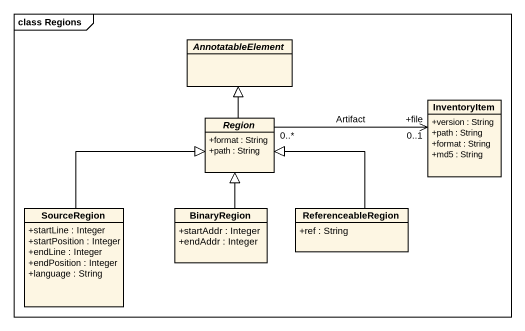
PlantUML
@startuml
mainframe class Regions
hide circle
hide empty members
skinparam classAttributeIconSize 0
abstract class AnnotatableElement
abstract class Region {
  +format : String
  +path : String
}
class InventoryItem {
  +version : String
  +path : String
  +format : String
  +md5 : String
}
class SourceRegion {
  +startLine : Integer
  +startPosition : Integer
  +endLine : Integer
  +endPosition : Integer
  +language : String
}
class BinaryRegion {
  +startAddr : Integer
  +endAddr : Integer
}
class ReferenceableRegion {
  +ref : String
}
Region -up-|> AnnotatableElement
Region "0..*" -right-> "+file\n0..1" InventoryItem : Artifact
SourceRegion -up-|> Region
BinaryRegion -up-|> Region
ReferenceableRegion -up-|> Region
@enduml
